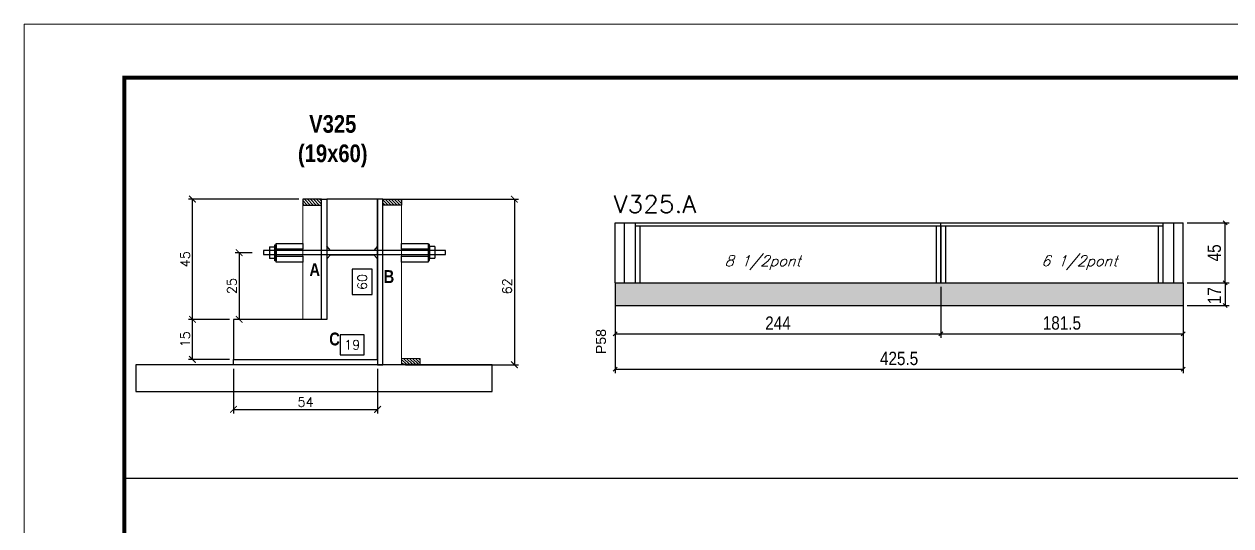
# Model space of a CAD drawing. Extents: x -3394 to 16474, y -5031 to 14397.
# Drawn here: x 5857 to 6761, y 3684 to 4059 of the extents above; entities that cross this region are included whole.
import ezdxf

# ---------------------------------------------------------------- set-up
doc = ezdxf.new("R2010")
doc.units = 0
doc.linetypes.add('DASHED', pattern=[0.75, 0.5, -0.25])
doc.layers.get('0').update_dxf_attribs({"linetype": 'CONTINUOUS'})
doc.layers.get('Defpoints').update_dxf_attribs({"linetype": 'CONTINUOUS'})
for name, color, linetype in [('1HACHURA MADEIRAS', 1, 'CONTINUOUS'), ('barrote', 251, 'CONTINUOUS'), ('COTA', 241, 'CONTINUOUS'), ('Cota Seção (2x)', 4, 'CONTINUOUS'), ('detalhes', 4, 'CONTINUOUS'), ('NOMENCLATURA', 7, 'CONTINUOUS'), ('Painéis', 200, 'CONTINUOUS'), ('presilha', 1, 'CONTINUOUS'), ('SARR_2.2x7', 40, 'CONTINUOUS'), ('SARR_3.5x7', 81, 'CONTINUOUS'), ('texto', 7, 'CONTINUOUS'), ('Tubo de PVC', 51, 'CONTINUOUS')]:
    doc.layers.add(name, color=color, linetype=linetype)
for name, color, linetype, lineweight in [('CONCRETO', 251, 'CONTINUOUS', 25), ('Folhas', 255, 'CONTINUOUS', 9), ('Madeira', 126, 'CONTINUOUS', 18), ('SARRAFO DE PRESSAO', 251, 'DASHED', 9), ('Texto Seção', 7, 'CONTINUOUS', 15)]:
    doc.layers.add(name, color=color, linetype=linetype, lineweight=lineweight)
doc.styles.add('ARIAL', font='arial.ttf')
doc.styles.add('COTA TECNICA', font='techl___.ttf', dxfattribs={"height": 10})
doc.styles.add('REGUA-120', font='ROMANS.shx', dxfattribs={"height": 15})
doc.styles.add('ROMANS', font='romans.shx')
doc.styles.add('TECNICA', font='techb___.ttf', dxfattribs={"height": 10})
doc.dimstyles.new('Cota Seção (2x)', dxfattribs={"dimtxt": 7, "dimasz": 5, "dimexe": 3, "dimexo": 3, "dimgap": 2, "dimtad": 3, "dimdec": 1, "dimlfac": 0.5, "dimzin": 12, "dimdsep": 46, "dimtxsty": 'ROMANS', "dimblk": 'ARCHTICK', "dimcen": 0, "dimclrd": 4, "dimclre": 4, "dimclrt": 1, "dimadec": 1, "dimazin": 3, "dimtfac": 1, "dimtdec": 1, "dimtmove": 0, "dimatfit": 3, "dimldrblk": 'OBLIQUE', "dimfxl": 1, "dimtolj": 1, "dimtzin": 12, "dimarcsym": 0})
doc.dimstyles.new('Cota Seção interna', dxfattribs={"dimtxt": 7, "dimasz": 6, "dimexe": 0.18, "dimexo": 2, "dimgap": -4, "dimtad": 3, "dimdec": 1, "dimlfac": 0.5, "dimzin": 12, "dimdsep": 46, "dimtxsty": 'ROMANS', "dimblk": 'ARCHTICK', "dimcen": 0.09, "dimse1": 1, "dimse2": 1, "dimsd1": 1, "dimsd2": 1, "dimclrd": 180, "dimclre": 5, "dimclrt": 1, "dimadec": 0, "dimazin": 3, "dimtfac": 1, "dimtdec": 1, "dimtofl": 0, "dimtmove": 0, "dimatfit": 3, "dimldrblk": 'ARCHTICK', "dimfxl": 1, "dimtolj": 1, "dimtzin": 0, "dimarcsym": 0})
doc.dimstyles.new('PAINEL', dxfattribs={"dimtxt": 10, "dimasz": 3, "dimexe": 3, "dimexo": 3, "dimgap": 3, "dimtad": 1, "dimdec": 1, "dimzin": 12, "dimdsep": 46, "dimtxsty": 'COTA TECNICA', "dimblk1": 'OBLIQUE', "dimblk2": 'OBLIQUE', "dimsah": 1, "dimcen": 0.9, "dimclrd": 4, "dimclre": 4, "dimclrt": 240, "dimadec": 1, "dimazin": 3, "dimtfac": 1, "dimtdec": 1, "dimtmove": 0, "dimatfit": 3, "dimfxl": 1, "dimtolj": 1, "dimtzin": 12, "dimarcsym": 0})
pattern_1 = [(135, (5653.7791, -3684.322), (-1.122532, -1.122532), [])]

# ---------------------------------------------------------------- blocks, each defined once
blk = doc.blocks.new('9999999999')
at = {"layer": 'Folhas'}
blk.add_lwpolyline([(98138.98, 34190.21), (99623.98, 34190.21), (99623.98, 35240.21), (98138.98, 35240.21)], close=True, dxfattribs=at)
at = {"layer": 'Folhas', "color": 30, "const_width": 3}
blk.add_lwpolyline([(98213.98, 34230.21), (99583.98, 34230.21), (99583.98, 35200.21), (98213.98, 35200.21)], close=True, dxfattribs=at)
blk = doc.blocks.new('_ArchTick')
at = {"color": 0, "linetype": 'ByBlock', "const_width": 0.15}
blk.add_lwpolyline([(-0.5, -0.5), (0.5, 0.5)], dxfattribs=at)
blk = doc.blocks.new('*D1235')
at = {"layer": 'COTA', "color": 4, "lineweight": -2, "transparency": 16777216}
for p, q in [((6028.06, 3888.24), (6015.37, 3888.24)), ((6018.37, 3888.24), (6018.37, 3838.34)), ((6028.06, 3838.34), (6015.37, 3838.34))]:
    blk.add_line(p, q, dxfattribs=at)
at = {"layer": 'Defpoints', "color": 0, "transparency": 16777216}
for p in [(6031.06, 3888.24), (6018.37, 3838.34), (6031.06, 3838.34)]:
    blk.add_point(p, dxfattribs=at)
at = {"layer": 'COTA', "color": 4, "lineweight": -2, "transparency": 16777216, "xscale": 5, "yscale": 5, "zscale": 5}
for p, rotation in [((6018.37, 3888.24), 90), ((6018.37, 3838.34), 270)]:
    blk.add_blockref('_ArchTick', p, dxfattribs=dict(at, rotation=rotation))
at = {"layer": 'COTA', "color": 1, "transparency": 16777216, "insert": (6012.87, 3863.29), "char_height": 7, "attachment_point": 5, "rotation": 90, "style": 'ROMANS'}
blk.add_mtext('\\A1;25', dxfattribs=at)
blk = doc.blocks.new('_Oblique')
at = {"color": 0, "linetype": 'ByBlock', "lineweight": -2}
blk.add_line((-0.5, -0.5), (0.5, 0.5), dxfattribs=at)
blk = doc.blocks.new('*D1314')
at = {"layer": 'COTA', "color": 4, "lineweight": -2, "transparency": 16777216}
for p, q in [((6133.46, 3928.34), (6227.58, 3928.34)), ((6224.58, 3928.34), (6224.58, 3804.34)), ((6143.06, 3804.34), (6227.58, 3804.34))]:
    blk.add_line(p, q, dxfattribs=at)
at = {"layer": 'Defpoints', "color": 0, "transparency": 16777216}
for p in [(6130.46, 3928.34), (6140.06, 3804.34), (6224.58, 3804.34)]:
    blk.add_point(p, dxfattribs=at)
at = {"layer": 'COTA', "color": 4, "lineweight": -2, "transparency": 16777216, "xscale": 5, "yscale": 5, "zscale": 5}
for p, rotation in [((6224.58, 3928.34), 90), ((6224.58, 3804.34), 270)]:
    blk.add_blockref('_ArchTick', p, dxfattribs=dict(at, rotation=rotation))
at = {"layer": 'COTA', "color": 1, "transparency": 16777216, "insert": (6219.08, 3863.05), "char_height": 7, "attachment_point": 5, "rotation": 90, "style": 'ROMANS'}
blk.add_mtext('\\A1;62', dxfattribs=at)
blk = doc.blocks.new('*D1236')
at = {"layer": 'Cota Seção (2x)', "color": 180, "lineweight": -2, "transparency": 16777216}
for p, q in [((6118.06, 3875.84), (6103.06, 3875.84)), ((6103.06, 3875.84), (6103.06, 3856.84)), ((6118.06, 3856.84), (6118.06, 3875.84)), ((6103.06, 3856.84), (6118.06, 3856.84))]:
    blk.add_line(p, q, dxfattribs=at)
at = {"layer": 'Defpoints', "color": 0, "transparency": 16777216}
for p in [(6122.06, 3928.34), (6122.06, 3808.34), (6122.06, 3808.34)]:
    blk.add_point(p, dxfattribs=at)
at = {"layer": 'Cota Seção (2x)', "color": 1, "transparency": 16777216, "insert": (6110.56, 3866.34), "char_height": 7, "attachment_point": 5, "rotation": 90, "style": 'ROMANS'}
blk.add_mtext('\\A1;60', dxfattribs=at)
blk = doc.blocks.new('*D1315')
at = {"layer": 'COTA', "color": 4, "lineweight": -2, "transparency": 16777216}
for p, q in [((6014.06, 3801.34), (6014.06, 3767.9)), ((6122.06, 3801.34), (6122.06, 3767.9)), ((6014.06, 3770.9), (6122.06, 3770.9))]:
    blk.add_line(p, q, dxfattribs=at)
at = {"layer": 'Defpoints', "color": 0, "transparency": 16777216}
for p in [(6014.06, 3804.34), (6122.06, 3804.34), (6122.06, 3770.9)]:
    blk.add_point(p, dxfattribs=at)
at = {"layer": 'COTA', "color": 4, "lineweight": -2, "transparency": 16777216, "xscale": 5, "yscale": 5, "zscale": 5, "rotation": 180}
blk.add_blockref('_ArchTick', (6014.06, 3770.9), dxfattribs=at)
at = {"layer": 'COTA', "color": 4, "lineweight": -2, "transparency": 16777216, "xscale": 5, "yscale": 5, "zscale": 5}
blk.add_blockref('_ArchTick', (6122.06, 3770.9), dxfattribs=at)
at = {"layer": 'COTA', "color": 1, "transparency": 16777216, "insert": (6068.06, 3776.4), "char_height": 7, "attachment_point": 5, "style": 'ROMANS'}
blk.add_mtext('\\A1;54', dxfattribs=at)
blk = doc.blocks.new('*D1237')
at = {"layer": 'Cota Seção (2x)', "color": 180, "lineweight": -2, "transparency": 16777216}
for p, q in [((6112.06, 3826.76), (6094.06, 3826.76)), ((6094.06, 3826.76), (6094.06, 3811.76)), ((6112.06, 3811.76), (6112.06, 3826.76)), ((6094.06, 3811.76), (6112.06, 3811.76))]:
    blk.add_line(p, q, dxfattribs=at)
at = {"layer": 'Defpoints', "color": 0, "transparency": 16777216}
for p in [(6084.06, 3928.34), (6122.06, 3928.34), (6122.06, 3807.76)]:
    blk.add_point(p, dxfattribs=at)
at = {"layer": 'Cota Seção (2x)', "color": 1, "transparency": 16777216, "insert": (6103.06, 3819.26), "char_height": 7, "attachment_point": 5, "style": 'ROMANS'}
blk.add_mtext('\\A1;19', dxfattribs=at)
blk = doc.blocks.new('*D1316')
at = {"layer": 'COTA', "color": 4, "lineweight": -2, "transparency": 16777216}
for p, q in [((6011.06, 3838.34), (5980.33, 3838.34)), ((5983.33, 3808.34), (5983.33, 3838.34)), ((6011.06, 3808.34), (5980.33, 3808.34))]:
    blk.add_line(p, q, dxfattribs=at)
at = {"layer": 'Defpoints', "color": 0, "transparency": 16777216}
for p in [(5983.33, 3838.34), (6014.06, 3838.34), (6014.06, 3808.34)]:
    blk.add_point(p, dxfattribs=at)
at = {"layer": 'COTA', "color": 4, "lineweight": -2, "transparency": 16777216, "xscale": 5, "yscale": 5, "zscale": 5}
for p, rotation in [((5983.33, 3838.34), 90), ((5983.33, 3808.34), 270)]:
    blk.add_blockref('_ArchTick', p, dxfattribs=dict(at, rotation=rotation))
at = {"layer": 'COTA', "color": 1, "transparency": 16777216, "insert": (5977.83, 3823.34), "char_height": 7, "attachment_point": 5, "rotation": 90, "style": 'ROMANS'}
blk.add_mtext('\\A1;15', dxfattribs=at)
blk = doc.blocks.new('*D1317')
at = {"layer": 'COTA', "color": 4, "lineweight": -2, "transparency": 16777216}
for p, q in [((6063.06, 3928.34), (5980.33, 3928.34)), ((5983.33, 3838.34), (5983.33, 3928.34)), ((6011.06, 3838.34), (5980.33, 3838.34))]:
    blk.add_line(p, q, dxfattribs=at)
at = {"layer": 'Defpoints', "color": 0, "transparency": 16777216}
for p in [(5983.33, 3928.34), (6066.06, 3928.34), (6014.06, 3838.34)]:
    blk.add_point(p, dxfattribs=at)
at = {"layer": 'COTA', "color": 4, "lineweight": -2, "transparency": 16777216, "xscale": 5, "yscale": 5, "zscale": 5}
for p, rotation in [((5983.33, 3928.34), 90), ((5983.33, 3838.34), 270)]:
    blk.add_blockref('_ArchTick', p, dxfattribs=dict(at, rotation=rotation))
at = {"layer": 'COTA', "color": 1, "transparency": 16777216, "insert": (5977.83, 3883.34), "char_height": 7, "attachment_point": 5, "rotation": 90, "style": 'ROMANS'}
blk.add_mtext('\\A1;45', dxfattribs=at)
blk = doc.blocks.new('*D1238')
at = {"layer": 'COTA', "color": 4, "linetype": 'ByBlock', "lineweight": -2, "transparency": 16777216}
for p, q in [((6300.06, 3862.61), (6300.06, 3824.43)), ((6544.06, 3862.61), (6544.06, 3824.43)), ((6300.06, 3827.43), (6544.06, 3827.43))]:
    blk.add_line(p, q, dxfattribs=at)
at = {"layer": 'Defpoints', "color": 0, "linetype": 'ByBlock', "transparency": 16777216}
for p in [(6300.06, 3865.61), (6544.06, 3865.61), (6544.06, 3827.43)]:
    blk.add_point(p, dxfattribs=at)
at = {"layer": 'COTA', "color": 4, "linetype": 'ByBlock', "lineweight": -2, "transparency": 16777216, "xscale": 3, "yscale": 3, "zscale": 3, "rotation": 180}
blk.add_blockref('_Oblique', (6300.06, 3827.43), dxfattribs=at)
at = {"layer": 'COTA', "color": 4, "linetype": 'ByBlock', "lineweight": -2, "transparency": 16777216, "xscale": 3, "yscale": 3, "zscale": 3}
blk.add_blockref('_Oblique', (6544.06, 3827.43), dxfattribs=at)
at = {"layer": 'COTA', "color": 240, "linetype": 'ByBlock', "transparency": 16777216, "insert": (6422.06, 3835.5), "char_height": 10, "attachment_point": 5, "style": 'COTA TECNICA'}
blk.add_mtext('\\A1;244', dxfattribs=at)
blk = doc.blocks.new('*D1239')
at = {"layer": 'COTA', "color": 4, "linetype": 'ByBlock', "lineweight": -2, "transparency": 16777216}
for p, q in [((6544.06, 3862.61), (6544.06, 3824.43)), ((6725.56, 3862.61), (6725.56, 3824.43)), ((6544.06, 3827.43), (6725.56, 3827.43))]:
    blk.add_line(p, q, dxfattribs=at)
at = {"layer": 'Defpoints', "color": 0, "linetype": 'ByBlock', "transparency": 16777216}
for p in [(6544.06, 3865.61), (6725.56, 3865.61), (6725.56, 3827.43)]:
    blk.add_point(p, dxfattribs=at)
at = {"layer": 'COTA', "color": 4, "linetype": 'ByBlock', "lineweight": -2, "transparency": 16777216, "xscale": 3, "yscale": 3, "zscale": 3, "rotation": 180}
blk.add_blockref('_Oblique', (6544.06, 3827.43), dxfattribs=at)
at = {"layer": 'COTA', "color": 4, "linetype": 'ByBlock', "lineweight": -2, "transparency": 16777216, "xscale": 3, "yscale": 3, "zscale": 3}
blk.add_blockref('_Oblique', (6725.56, 3827.43), dxfattribs=at)
at = {"layer": 'COTA', "color": 240, "linetype": 'ByBlock', "transparency": 16777216, "insert": (6634.81, 3835.56), "char_height": 10, "attachment_point": 5, "style": 'COTA TECNICA'}
blk.add_mtext('\\A1;181.5', dxfattribs=at)
blk = doc.blocks.new('*D1318')
at = {"layer": 'COTA', "color": 4, "linetype": 'ByBlock', "lineweight": -2, "transparency": 16777216}
for p, q in [((6300.06, 3862.61), (6300.06, 3797.93)), ((6725.56, 3862.61), (6725.56, 3797.93)), ((6300.06, 3800.93), (6725.56, 3800.93))]:
    blk.add_line(p, q, dxfattribs=at)
at = {"layer": 'Defpoints', "color": 0, "linetype": 'ByBlock', "transparency": 16777216}
for p in [(6300.06, 3865.61), (6725.56, 3865.61), (6725.56, 3800.93)]:
    blk.add_point(p, dxfattribs=at)
at = {"layer": 'COTA', "color": 4, "linetype": 'ByBlock', "lineweight": -2, "transparency": 16777216, "xscale": 3, "yscale": 3, "zscale": 3, "rotation": 180}
blk.add_blockref('_Oblique', (6300.06, 3800.93), dxfattribs=at)
at = {"layer": 'COTA', "color": 4, "linetype": 'ByBlock', "lineweight": -2, "transparency": 16777216, "xscale": 3, "yscale": 3, "zscale": 3}
blk.add_blockref('_Oblique', (6725.56, 3800.93), dxfattribs=at)
at = {"layer": 'COTA', "color": 240, "linetype": 'ByBlock', "transparency": 16777216, "insert": (6512.81, 3809.03), "char_height": 10, "attachment_point": 5, "style": 'COTA TECNICA'}
blk.add_mtext('\\A1;425.5', dxfattribs=at)
blk = doc.blocks.new('*D1240')
at = {"layer": 'COTA', "color": 4, "lineweight": -2, "transparency": 16777216}
for p, q in [((6728.56, 3910.61), (6760.13, 3910.61)), ((6757.13, 3865.61), (6757.13, 3910.61)), ((6728.56, 3865.61), (6760.13, 3865.61))]:
    blk.add_line(p, q, dxfattribs=at)
at = {"layer": 'Defpoints', "color": 0, "transparency": 16777216}
for p in [(6725.56, 3910.61), (6757.13, 3910.61), (6725.56, 3865.61)]:
    blk.add_point(p, dxfattribs=at)
at = {"layer": 'COTA', "color": 4, "lineweight": -2, "transparency": 16777216, "xscale": 3, "yscale": 3, "zscale": 3}
for p, rotation in [((6757.13, 3910.61), 90), ((6757.13, 3865.61), 270)]:
    blk.add_blockref('_Oblique', p, dxfattribs=dict(at, rotation=rotation))
at = {"layer": 'COTA', "color": 240, "transparency": 16777216, "insert": (6749.02, 3888.11), "char_height": 10, "attachment_point": 5, "rotation": 90, "style": 'COTA TECNICA'}
blk.add_mtext('\\A1;45', dxfattribs=at)
blk = doc.blocks.new('*D1319')
at = {"layer": 'COTA', "color": 4, "lineweight": -2, "transparency": 16777216}
for p, q in [((6728.56, 3865.61), (6760.13, 3865.61)), ((6757.13, 3865.61), (6757.13, 3848.61)), ((6728.56, 3848.61), (6760.13, 3848.61))]:
    blk.add_line(p, q, dxfattribs=at)
at = {"layer": 'Defpoints', "color": 0, "transparency": 16777216}
for p in [(6725.56, 3865.61), (6725.56, 3848.61), (6757.13, 3848.61)]:
    blk.add_point(p, dxfattribs=at)
at = {"layer": 'COTA', "color": 4, "lineweight": -2, "transparency": 16777216, "xscale": 3, "yscale": 3, "zscale": 3}
for p, rotation in [((6757.13, 3865.61), 90), ((6757.13, 3848.61), 270)]:
    blk.add_blockref('_Oblique', p, dxfattribs=dict(at, rotation=rotation))
at = {"layer": 'COTA', "color": 240, "transparency": 16777216, "insert": (6749.06, 3856.11), "char_height": 10, "attachment_point": 5, "rotation": 90, "style": 'COTA TECNICA'}
blk.add_mtext('\\A1;17', dxfattribs=at)

msp = doc.modelspace()

# ---------------------------------------------------------------- hatches: boundary and pattern name
at = {"layer": 'COTA', "linetype": 'Continuous'}
h = msp.add_hatch(dxfattribs=at)
h.set_pattern_fill('AR-CONC', color=256, scale=0.05)
h.set_pattern_definition([(50, (1358.827, -4805.6106), (9.1092334, -0.7969543), [0.9525, -10.4775]), (355, (1358.827, -4805.611), (-1.762171, 9.552842), [0.762, -8.382029]), (100.45144, (1359.586, -4805.677), (7.347062, 8.7558876), [0.8095004, -8.904512]), (46.1842, (1358.827, -4803.071), (13.553952, -2.102116), [1.42875, -15.71625]), (96.63556, (1359.956, -4803.246), (11.870207, 12.371306), [1.214251, -13.35678]), (351.18415, (1358.827, -4803.07), (11.870207, 12.371306), [1.142998, -12.572987]), (21, (1360.097, -4803.7056), (7.5807196, -5.11326), [0.9525, -10.4775]), (326, (1360.097, -4803.706), (3.090101, 9.209398), [0.762, -8.382]), (71.451445, (1360.729, -4804.132), (10.670821, 4.0961384), [0.8095004, -8.904497]), (37.5, (1358.827, -4805.6106), (0.1544302, 4.2277519), [0, -8.2804, 0, -8.509, 0, -8.41375]), (7.5, (1358.827, -4805.6106), (3.3409831, 5.0090287), [0, -4.8514, 0, -8.0899, 0, -3.20675]), (327.5, (1355.9948, -4805.6106), (6.7795298, -0.2864372), [0, -3.175, 0, -9.906, 0, -13.1445]), (317.5, (1354.725, -4805.6106), (7.406459, 1.2713246), [0, -4.1275, 0, -6.5786, 0, -9.3345])])
h.paths.add_polyline_path([(6725.56, 3848.61), (6725.56, 3865.61), (6300.06, 3865.61), (6300.06, 3848.61)])
at = {"layer": 'SARR_2.2x7'}
h = msp.add_hatch(dxfattribs=at)
h.set_pattern_fill('ANSI31', color=256, scale=0.5, angle=90)
h.set_pattern_definition(pattern_1)
h.paths.add_polyline_path([(6066.06, 3928.34), (6066.06, 3923.94), (6080.06, 3923.94), (6080.06, 3928.34)])
h = msp.add_hatch(dxfattribs=at)
h.set_pattern_fill('ANSI31', color=256, scale=0.5, angle=90)
h.set_pattern_definition(pattern_1)
h.paths.add_polyline_path([(6140.06, 3928.34), (6140.06, 3923.94), (6126.06, 3923.94), (6126.06, 3928.34)])
h = msp.add_hatch(dxfattribs=at)
h.set_pattern_fill('ANSI31', color=256, scale=0.5, angle=90)
h.set_pattern_definition(pattern_1)
h.paths.add_polyline_path([(6154.06, 3804.74), (6154.06, 3809.14), (6140.06, 3809.14), (6140.06, 3804.74)])

# ---------------------------------------------------------------- linework, layer by layer
at = {"layer": '1HACHURA MADEIRAS', "elevation": 0}
for points in [[(6046.06, 3895.25), (6066.06, 3895.25), (6066.06, 3890.85), (6046.06, 3890.85)], [(6140.06, 3895.25), (6160.06, 3895.25), (6160.06, 3890.85), (6140.06, 3890.85)], [(6046.06, 3885.65), (6066.06, 3885.65), (6066.06, 3881.25), (6046.06, 3881.25)], [(6140.06, 3885.65), (6160.06, 3885.65), (6160.06, 3881.25), (6140.06, 3881.25)]]:
    msp.add_lwpolyline(points, close=True, dxfattribs=at)
at = {"layer": 'barrote'}
msp.add_lwpolyline([(5940.87, 3784.34), (6207.79, 3784.34), (6207.79, 3804.34), (5940.87, 3804.34)], close=True, dxfattribs=at)
at = {"layer": 'CONCRETO'}
for points in [[(6084.06, 3928.34), (6084.06, 3838.34), (6014.06, 3838.34), (6014.06, 3808.34), (6014.06, 3808.34), (6014.06, 3808.34), (6122.06, 3808.34), (6122.06, 3928.34)], [(6122.06, 3928.34), (6084.06, 3928.34)]]:
    msp.add_lwpolyline(points, dxfattribs=at)
at = {"layer": 'COTA', "linetype": 'Continuous'}
for p, q in [((6300.06, 3865.61), (6300.06, 3848.61)), ((6725.56, 3865.61), (6725.56, 3848.61)), ((6300.06, 3848.61), (6725.56, 3848.61)), ((7302.21, 3719.25), (5932.21, 3719.25))]:
    msp.add_line(p, q, dxfattribs=at)
at = {"layer": 'Madeira'}
for points in [[(6066.06, 3838.34), (6080.06, 3838.34), (6080.06, 3928.34), (6066.06, 3928.34)], [(6140.06, 3928.34), (6126.06, 3928.34), (6126.06, 3804.34), (6140.06, 3804.34)], [(6154.06, 3804.74), (6154.06, 3809.14), (6140.06, 3809.14), (6140.06, 3804.74)]]:
    msp.add_lwpolyline(points, close=True, dxfattribs=at)
at = {"layer": 'Painéis', "linetype": 'ByBlock'}
for p, q in [((6300.06, 3910.61), (6725.56, 3910.61)), ((6300.06, 3865.61), (6300.06, 3910.61)), ((6544.06, 3865.61), (6544.06, 3910.61)), ((6725.56, 3865.61), (6725.56, 3910.61)), ((6300.06, 3865.61), (6725.56, 3865.61))]:
    msp.add_line(p, q, dxfattribs=at)
at = {"layer": 'Painéis'}
for points in [[(6080.06, 3928.34), (6084.06, 3928.34), (6084.06, 3838.34), (6080.06, 3838.34)], [(6126.06, 3928.34), (6122.06, 3928.34), (6122.06, 3804.34), (6126.06, 3804.34)], [(6014.06, 3804.34), (6014.06, 3808.34), (6122.06, 3808.34), (6122.06, 3804.34)]]:
    msp.add_lwpolyline(points, close=True, dxfattribs=at)
at = {"layer": 'presilha'}
for p, q in [((6041.06, 3892.58, 0), (6045.06, 3892.58, 0)), ((6041.06, 3892.58, 0), (6041.06, 3883.92, 0)), ((6045.06, 3894.25, 0), (6046.06, 3894.25, 0)), ((6045.06, 3882.25, 0), (6045.06, 3894.25, 0)), ((6045.06, 3892.58, 0), (6045.06, 3883.92, 0)), ((6046.06, 3894.25, 0), (6046.06, 3882.25, 0)), ((6161.06, 3894.44, 0), (6160.06, 3894.44, 0)), ((6160.06, 3894.44, 0), (6160.06, 3882.44, 0)), ((6161.06, 3882.44, 0), (6161.06, 3894.44, 0)), ((6165.06, 3892.77, 0), (6161.06, 3892.77, 0)), ((6161.06, 3892.77, 0), (6161.06, 3884.11, 0)), ((6165.06, 3892.77, 0), (6165.06, 3884.11, 0)), ((6045.06, 3883.92, 0), (6041.06, 3883.92, 0)), ((6046.06, 3882.25, 0), (6045.06, 3882.25, 0)), ((6160.06, 3882.44, 0), (6161.06, 3882.44, 0)), ((6161.06, 3884.11, 0), (6165.06, 3884.11, 0))]:
    msp.add_line(p, q, dxfattribs=at)
at = {"layer": 'presilha', "elevation": 0}
msp.add_lwpolyline([(6172.84, 3889.84), (6036.58, 3889.84), (6036.58, 3886.84), (6172.84, 3886.84)], close=True, dxfattribs=at)
at = {"layer": 'SARR_2.2x7', "linetype": 'Continuous'}
for p, q in [((6307.06, 3865.61), (6307.06, 3910.61)), ((6315.06, 3908.41), (6544.06, 3908.41)), ((6544.06, 3908.41), (6710.56, 3908.41)), ((6718.56, 3865.61), (6718.56, 3910.61))]:
    msp.add_line(p, q, dxfattribs=at)
at = {"layer": 'SARR_2.2x7'}
for points in [[(6066.06, 3928.34), (6066.06, 3923.94), (6080.06, 3923.94), (6080.06, 3928.34)], [(6140.06, 3928.34), (6140.06, 3923.94), (6126.06, 3923.94), (6126.06, 3928.34)]]:
    msp.add_lwpolyline(points, close=True, dxfattribs=at)
at = {"layer": 'SARR_3.5x7'}
for p, q in [((6315.06, 3910.61), (6315.06, 3865.61)), ((6318.56, 3908.41), (6318.56, 3865.61)), ((6540.56, 3908.41), (6540.56, 3865.61)), ((6544.06, 3908.41), (6544.06, 3865.61)), ((6547.56, 3908.41), (6547.56, 3865.61)), ((6707.06, 3908.41), (6707.06, 3865.61)), ((6710.56, 3910.61), (6710.56, 3865.61)), ((6315.06, 3865.61), (6318.56, 3865.61)), ((6540.56, 3865.61), (6544.06, 3865.61)), ((6544.06, 3865.61), (6547.56, 3865.61)), ((6707.06, 3865.61), (6710.56, 3865.61))]:
    msp.add_line(p, q, dxfattribs=at)
at = {"layer": 'Tubo de PVC', "elevation": 0}
msp.add_lwpolyline([(6084.06, 3893.08), (6084.06, 3883.6), (6086.86, 3886.75), (6119.26, 3886.75), (6122.06, 3883.6), (6122.06, 3893.08), (6119.26, 3889.93), (6086.86, 3889.93)], close=True, dxfattribs=at)

# ---------------------------------------------------------------- block references
at = {"layer": 'SARRAFO DE PRESSAO', "color": 6, "linetype": 'ByBlock'}
msp.add_blockref('9999999999', (-92281.77, -31180.83), dxfattribs=at)

# ---------------------------------------------------------------- texts
at = {"layer": 'detalhes', "style": 'TECNICA'}
for s, p in [('A', (6070.98, 3870.81)), ('B', (6126.59, 3865.58)), ('C', (6085.83, 3818.84))]:
    msp.add_text(s, height=9.6, rotation=360, dxfattribs=at).set_placement(p)
at = {"layer": 'NOMENCLATURA', "linetype": 'Continuous', "style": 'ARIAL'}
msp.add_text('P58', height=7.567, rotation=90, dxfattribs=at).set_placement((6293.2, 3812.31))
at = {"layer": 'NOMENCLATURA', "insert": (6088.46, 3991.28), "char_height": 13.2, "attachment_point": 2, "style": 'TECNICA'}
msp.add_mtext_dynamic_manual_height_columns('V325\\P(19x60)', width=13.2, gutter_width=1, heights=[0], dxfattribs=at)
at = {"layer": 'texto', "color": 2, "char_height": 8, "attachment_point": 5, "style": 'ROMANS'}
for s, insert in [('{\\Q19;\\C256;8 1/2pont}', (6410.59, 3880.83)), ('{\\Q19;\\C256;6 1/2pont}', (6647.89, 3880.83))]:
    msp.add_mtext(s, dxfattribs=dict(at, insert=insert))
at = {"layer": 'Texto Seção', "style": 'REGUA-120', "width": 1.05}
msp.add_text('V325.A', height=13, dxfattribs=at).set_placement((6298.87, 3918.15))

# ---------------------------------------------------------------- dimensions: what is measured, and where the dimension line sits
at = {"layer": 'COTA'}
for base, p1, p2, dimstyle, picture, middle in [((5983.33, 3928.34), (6014.06, 3838.34), (6066.06, 3928.34), 'Cota Seção (2x)', '*D1317', (5977.83, 3883.34)), ((6757.13, 3910.61), (6725.56, 3865.61), (6725.56, 3910.61), 'PAINEL', '*D1240', (6749.02, 3888.11)), ((6018.369, 3838.3412), (6031.0574, 3888.2414), (6031.0574, 3838.3412), 'Cota Seção (2x)', '*D1235', (6012.869, 3863.2913)), ((5983.33, 3838.34), (6014.06, 3808.34), (6014.06, 3838.34), 'Cota Seção (2x)', '*D1316', (5977.83, 3823.34))]:
    dim = msp.add_linear_dim(base=base, p1=p1, p2=p2, angle=90, dimstyle=dimstyle, dxfattribs=at)
    dim.commit()
    dim.dimension.update_dxf_attribs({"geometry": picture, "text_midpoint": middle})
for base, p1, p2, dimstyle, picture, middle in [((6224.58, 3804.34), (6130.46, 3928.34), (6140.06, 3804.34), 'Cota Seção (2x)', '*D1314', (6224.58, 3863.05)), ((6757.13, 3848.61), (6725.56, 3865.61), (6725.56, 3848.61), 'PAINEL', '*D1319', (6757.13, 3856.11))]:
    dim = msp.add_linear_dim(base=base, p1=p1, p2=p2, angle=90, dimstyle=dimstyle, dxfattribs=at)
    dim.commit()
    dim.dimension.update_dxf_attribs({"geometry": picture, "text_midpoint": middle, "dimtype": 160})
at = {"layer": 'COTA', "linetype": 'ByBlock'}
for base, p2, picture, middle in [((6544.06, 3827.43), (6544.06, 3865.61), '*D1238', (6422.06, 3835.5)), ((6725.56, 3800.93), (6725.56, 3865.61), '*D1318', (6512.81, 3809.03))]:
    dim = msp.add_linear_dim(base=base, p1=(6300.06, 3865.61), p2=p2, dimstyle='PAINEL', dxfattribs=at)
    dim.commit()
    dim.dimension.update_dxf_attribs({"geometry": picture, "text_midpoint": middle})
dim = msp.add_linear_dim(base=(6725.56, 3827.43), p1=(6544.06, 3865.61), p2=(6725.56, 3865.61), dimstyle='PAINEL', override={"dimtmove": 1}, dxfattribs=at)
dim.commit()
dim.dimension.update_dxf_attribs({"geometry": '*D1239', "text_midpoint": (6634.81, 3835.56)})
at = {"layer": 'COTA'}
dim = msp.add_linear_dim(base=(6122.06, 3770.9), p1=(6014.06, 3804.34), p2=(6122.06, 3804.34), dimstyle='Cota Seção (2x)', dxfattribs=at)
dim.commit()
dim.dimension.update_dxf_attribs({"geometry": '*D1315', "text_midpoint": (6068.06, 3776.4)})
at = {"layer": 'Cota Seção (2x)'}
dim = msp.add_linear_dim(base=(6122.06, 3807.76), p1=(6084.06, 3928.34), p2=(6122.06, 3928.34), dimstyle='Cota Seção interna', dxfattribs=at)
dim.commit()
dim.dimension.update_dxf_attribs({"geometry": '*D1237', "text_midpoint": (6103.06, 3807.76), "dimtype": 160})
dim = msp.add_linear_dim(base=(6122.06, 3808.34), p1=(6122.06, 3928.34), p2=(6122.06, 3808.34), angle=90, dimstyle='Cota Seção interna', dxfattribs=at)
dim.commit()
dim.dimension.update_dxf_attribs({"geometry": '*D1236', "text_midpoint": (6122.06, 3866.34), "dimtype": 160})

doc.saveas('drawing.dxf')
